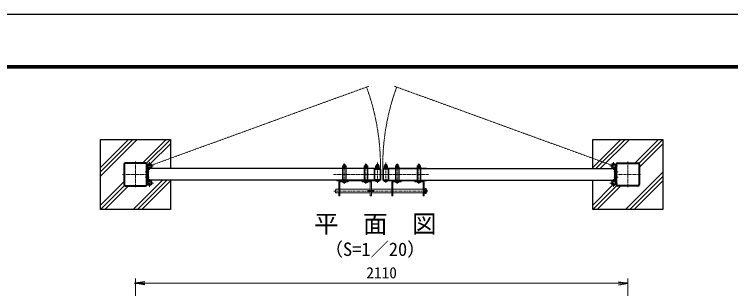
# Model space of a CAD drawing. Units: millimetres, scale not verified. Extents: x -4200 to 4200, y -2970 to 2970.
# Drawn here: x -462 to 2608, y 1793 to 2970 of the extents above; entities that cross this region are included whole.
import ezdxf
from ezdxf.enums import TextEntityAlignment as Align

# ---------------------------------------------------------------- set-up
doc = ezdxf.new("R2010")
doc.units = ezdxf.units.MM
doc.header["$LTSCALE"] = 10
doc.header["$PDMODE"] = 32
doc.header["$PDSIZE"] = 5
for name, pattern in [('USER1', [2, 1.25, -0.25, 0.25, -0.25]), ('USER3', [0.375, 0.25, -0.125]), ('USER4', [1.25, 0.625, -0.125, 0.125, -0.125, 0.125, -0.125])]:
    doc.linetypes.add(name, pattern=pattern)
for name, color, linetype, lineweight in [('0-0_D-TTL-TXT', 7, 'Continuous', 25), ('0-1_D-TTL', 7, 'Continuous', 25), ('0-2_D-STR1', 1, 'Continuous', 25), ('0-4_D-STR-DIM', 7, 'Continuous', 13), ('0-7_D-BMK', 2, 'USER1', 13), ('0-8_D-STR3', 3, 'Continuous', 13), ('0-9_D-STR4', 7, 'Continuous', 25), ('0-A_D-DCR-HCH', 7, 'Continuous', 13)]:
    doc.layers.add(name, color=color, linetype=linetype, lineweight=lineweight)
doc.layers.add('0-5_0', color=7, linetype='Continuous')
doc.layers.add('0-6_DEFPOINTS', color=7, linetype='Continuous')
doc.styles.add('ＭＳ ゴシック', font='')
doc.styles.get('ＭＳ ゴシック').set_extended_font_data('MS Gothic')

# ---------------------------------------------------------------- blocks, each defined once
blk = doc.blocks.new('_Open')
at = {"layer": '0-5_0'}
blk.add_line((-10, 1.667), (0, 0), dxfattribs=at)
blk.add_lwpolyline([(-10, -1.667), (0, 0), (-10, 0)], dxfattribs=at)

msp = doc.modelspace()

# ---------------------------------------------------------------- linework, layer by layer
at = {"layer": '0-1_D-TTL', "color": 2}
msp.add_lwpolyline([(-4200, 2970), (4200, 2970), (4200, -2970), (-4200, -2970)], close=True, dxfattribs=at)
at = {"layer": '0-1_D-TTL'}
for points in [[(-3930, 2750), (3930, 2750), (3930, -2750), (-3930, -2750)], [(-3927.5, 2747.5), (3927.5, 2747.5), (3927.5, -2747.5), (-3927.5, -2747.5)], [(-3925, 2745), (3925, 2745), (3925, -2745), (-3925, -2745)], [(-3922.5, 2742.5), (3922.5, 2742.5), (3922.5, -2742.5), (-3922.5, -2742.5)], [(-3920, 2740), (3920, 2740), (3920, -2740), (-3920, -2740)]]:
    msp.add_lwpolyline(points, close=True, dxfattribs=at)
at = {"layer": '0-2_D-STR1'}
for p, q in [((6.7, 2326.46), (6.7, 2239.26)), ((9.9, 2326.46), (9.9, 2239.26)), ((100.3, 2332.86), (13.1, 2332.86)), ((100.3, 2329.66), (13.1, 2329.66)), ((103.5, 2239.26), (103.5, 2326.46)), ((106.7, 2326.46), (106.7, 2246.16)), ((106.7, 2239.26), (106.7, 2326.46)), ((1080.7, 2307.86), (111.7, 2307.86)), ((111.7, 2307.86), (111.7, 2257.86)), ((1080.7, 2259.46), (1080.7, 2306.26)), ((1080.7, 2259.46), (1080.7, 2306.26)), ((1082.3, 2307.86), (1105.1, 2307.86)), ((1082.3, 2307.86), (1105.1, 2307.86)), ((1106.7, 2306.26), (1106.7, 2259.46)), ((1106.7, 2306.26), (1106.7, 2259.46)), ((1116.7, 2306.26), (1116.7, 2259.46)), ((1116.7, 2306.26), (1116.7, 2259.46)), ((1141.1, 2307.86), (1118.3, 2307.86)), ((1141.1, 2307.86), (1118.3, 2307.86)), ((1142.7, 2307.86), (2111.7, 2307.86)), ((1142.7, 2259.46), (1142.7, 2306.26)), ((1142.7, 2259.46), (1142.7, 2306.26)), ((2111.7, 2257.86), (2111.7, 2307.86)), ((2116.7, 2326.46), (2116.7, 2246.16)), ((2116.7, 2239.26), (2116.7, 2326.46)), ((2119.9, 2239.26), (2119.9, 2326.46)), ((2123.1, 2332.86), (2210.3, 2332.86)), ((2123.1, 2329.66), (2210.3, 2329.66)), ((2213.5, 2326.46), (2213.5, 2239.26)), ((2216.7, 2326.46), (2216.7, 2239.26)), ((1080.7, 2257.86), (111.7, 2257.86)), ((1105.1, 2257.86), (1082.3, 2257.86)), ((1105.1, 2257.86), (1082.3, 2257.86)), ((1118.3, 2257.86), (1141.1, 2257.86)), ((1118.3, 2257.86), (1141.1, 2257.86)), ((1142.7, 2257.86), (2111.7, 2257.86)), ((13.1, 2236.06), (100.3, 2236.06)), ((13.1, 2232.86), (100.3, 2232.86)), ((2210.3, 2236.06), (2123.1, 2236.06)), ((2210.3, 2232.86), (2123.1, 2232.86))]:
    msp.add_line(p, q, dxfattribs=at)
for points in [[(1105.1, 2259.46), (1082.3, 2259.46), (1082.3, 2306.26), (1105.1, 2306.26)], [(1105.1, 2259.46), (1082.3, 2259.46), (1082.3, 2306.26), (1105.1, 2306.26)], [(1118.3, 2259.46), (1141.1, 2259.46), (1141.1, 2306.26), (1118.3, 2306.26)], [(1118.3, 2259.46), (1141.1, 2259.46), (1141.1, 2306.26), (1118.3, 2306.26)]]:
    msp.add_lwpolyline(points, close=True, dxfattribs=at)
for centre, radius, start, end in [((13.1, 2326.46), 6.4, 90, 180), ((13.1, 2326.46), 3.2, 90, 180), ((100.3, 2326.46), 6.4, 0, 90), ((100.3, 2326.46), 3.2, 0, 90), ((1082.3, 2306.26), 1.6, 90, 180), ((1082.3, 2306.26), 1.6, 90, 180), ((1105.1, 2306.26), 1.6, 0, 90), ((1105.1, 2306.26), 1.6, 0, 90), ((1118.3, 2306.26), 1.6, 90, 180), ((1118.3, 2306.26), 1.6, 90, 180), ((1141.1, 2306.26), 1.6, 0, 90), ((1141.1, 2306.26), 1.6, 0, 90), ((2123.1, 2326.46), 6.4, 90, 180), ((2123.1, 2326.46), 3.2, 90, 180), ((2210.3, 2326.46), 6.4, 0, 90), ((2210.3, 2326.46), 3.2, 0, 90), ((1082.3, 2259.46), 1.6, 180, 270), ((1082.3, 2259.46), 1.6, 180, 270), ((1105.1, 2259.46), 1.6, 270, 0), ((1105.1, 2259.46), 1.6, 270, 0), ((1118.3, 2259.46), 1.6, 180, 270), ((1118.3, 2259.46), 1.6, 180, 270), ((1141.1, 2259.46), 1.6, 270, 0), ((1141.1, 2259.46), 1.6, 270, 0), ((13.1, 2239.26), 6.4, 180, 270), ((13.1, 2239.26), 3.2, 180, 270), ((100.3, 2239.26), 6.4, 270, 0), ((100.3, 2239.26), 3.2, 270, 0), ((2123.1, 2239.26), 6.4, 180, 270), ((2123.1, 2239.26), 3.2, 180, 270), ((2210.3, 2239.26), 6.4, 270, 0), ((2210.3, 2239.26), 3.2, 270, 0)]:
    msp.add_arc(centre, radius, start, end, dxfattribs=at)
at = {"layer": '0-4_D-STR-DIM'}
for p, q in [((56.7, 1317.42), (56.7, 1836.1)), ((2126.7, 1816.1), (96.7, 1816.1)), ((2166.7, 1317.42), (2166.7, 1836.1))]:
    msp.add_line(p, q, dxfattribs=at)
at = {"layer": '0-6_DEFPOINTS'}
msp.add_point((56.7, 1816.1), dxfattribs=at)
at = {"layer": '0-7_D-BMK', "linetype": 'USER4'}
for p, q in [((117.4, 2319.56), (1056.95, 2661.53)), ((2106, 2319.56), (1166.45, 2661.53))]:
    msp.add_line(p, q, dxfattribs=at)
at = {"layer": '0-7_D-BMK'}
for p, q in [((56.7, 2337.86), (56.7, 2227.86)), ((117.4, 2335.82), (117.4, 2303.3)), ((1093.72, 2246.55), (1093.72, 2334.63)), ((1129.72, 2246.55), (1129.72, 2334.63)), ((2106, 2335.82), (2106, 2303.3)), ((2166.7, 2337.86), (2166.7, 2227.86)), ((101.14, 2319.56), (133.67, 2319.56)), ((951.72, 2242.05), (951.72, 2330.13)), ((1044.72, 2242.05), (1044.72, 2330.13)), ((1044.72, 2242.05), (1044.72, 2330.13)), ((1093.72, 2313.16), (1093.72, 2304.86)), ((1129.72, 2313.16), (1129.72, 2304.86)), ((1178.72, 2242.05), (1178.72, 2330.13)), ((1271.71, 2242.05), (1271.71, 2330.13)), ((2122.27, 2319.56), (2089.74, 2319.56)), ((1.7, 2282.86), (116.2, 2282.86)), ((98.5, 2294.86), (116.2, 2294.86)), ((906.2, 2282.86), (1312.86, 2282.86)), ((2124.9, 2294.86), (2107.2, 2294.86)), ((2221.7, 2282.86), (2107.2, 2282.86)), ((2166.7, 2282.86), (2166.7, 2282.86)), ((98.5, 2270.86), (116.2, 2270.86)), ((101.14, 2246.16), (133.67, 2246.16)), ((117.4, 2229.9), (117.4, 2262.42)), ((951.72, 2258.56), (951.72, 2248.06)), ((1044.72, 2252.56), (1044.72, 2260.86)), ((1044.72, 2258.56), (1044.72, 2248.06)), ((1093.72, 2252.56), (1093.72, 2260.86)), ((1129.72, 2252.56), (1129.72, 2260.86)), ((1178.72, 2252.56), (1178.72, 2260.86)), ((1178.72, 2258.56), (1178.72, 2248.06)), ((1271.71, 2258.56), (1271.71, 2248.06)), ((2122.27, 2246.16), (2089.74, 2246.16)), ((2106, 2229.9), (2106, 2262.42)), ((2124.9, 2270.86), (2107.2, 2270.86)), ((906.47, 2211.56), (1303.97, 2211.56))]:
    msp.add_line(p, q, dxfattribs=at)
at = {"layer": '0-7_D-BMK', "linetype": 'USER4'}
for centre, start, end in [((117.4, 2319.56), 359.45568, 20), ((2106, 2319.56), 160, 180.54432)]:
    msp.add_arc(centre, 989.39, start, end, dxfattribs=at)
at = {"layer": '0-8_D-STR3'}
for p, q in [((111.2, 2319.56), (111.2, 2246.16)), ((111.2, 2310.84), (113.81, 2314.51)), ((919.22, 2310.16), (919.22, 2307.86)), ((1104.22, 2310.16), (919.22, 2310.16)), ((1104.22, 2307.86), (919.22, 2307.86)), ((959.97, 2310.16), (943.97, 2310.16)), ((959.67, 2313.76), (944.27, 2313.76)), ((944.27, 2313.76), (944.27, 2311.76)), ((944.27, 2311.76), (959.67, 2311.76)), ((944.47, 2313.76), (944.47, 2319.56)), ((959.47, 2313.76), (944.47, 2313.76)), ((957.75, 2320.26), (946.2, 2320.26)), ((948.4, 2326.06), (947.72, 2325.38)), ((947.72, 2320.26), (947.72, 2325.38)), ((948.22, 2313.76), (948.22, 2319.56)), ((948.4, 2320.26), (948.4, 2326.06)), ((948.4, 2326.06), (955.04, 2326.06)), ((951.47, 2313.76), (951.47, 2311.76)), ((961.47, 2310.16), (951.97, 2310.16)), ((952.47, 2313.76), (952.47, 2311.76)), ((955.04, 2320.26), (955.04, 2326.06)), ((955.72, 2320.26), (955.72, 2325.38)), ((955.72, 2313.76), (955.72, 2319.56)), ((959.47, 2313.76), (959.47, 2319.56)), ((959.67, 2311.76), (959.67, 2313.76)), ((959.67, 2257.86), (959.67, 2307.86)), ((959.97, 2311.76), (959.97, 2310.16)), ((1052.72, 2310.16), (1036.72, 2310.16)), ((1052.42, 2313.76), (1037.02, 2313.76)), ((1037.02, 2313.76), (1037.02, 2311.76)), ((1037.02, 2311.76), (1052.42, 2311.76)), ((1037.22, 2313.76), (1037.22, 2319.56)), ((1052.22, 2313.76), (1037.22, 2313.76)), ((1050.49, 2320.26), (1038.95, 2320.26)), ((1041.39, 2326.06), (1040.72, 2325.38)), ((1040.72, 2320.26), (1040.72, 2325.38)), ((1040.97, 2313.76), (1040.97, 2319.56)), ((1041.39, 2320.26), (1041.39, 2326.06)), ((1041.39, 2326.06), (1048.04, 2326.06)), ((1044.22, 2313.76), (1044.22, 2311.76)), ((1045.22, 2313.76), (1045.22, 2311.76)), ((1048.04, 2320.26), (1048.04, 2326.06)), ((1048.47, 2313.76), (1048.47, 2319.56)), ((1048.72, 2320.26), (1048.72, 2325.38)), ((1052.22, 2313.76), (1052.22, 2319.56)), ((1052.42, 2311.76), (1052.42, 2313.76)), ((1052.72, 2311.76), (1052.72, 2310.16)), ((1101.72, 2310.16), (1085.72, 2310.16)), ((1101.42, 2313.76), (1086.02, 2313.76)), ((1086.02, 2313.76), (1086.02, 2311.76)), ((1086.02, 2311.76), (1101.42, 2311.76)), ((1086.22, 2313.76), (1086.22, 2319.56)), ((1101.22, 2313.76), (1086.22, 2313.76)), ((1099.49, 2320.26), (1087.95, 2320.26)), ((1090.39, 2325.56), (1089.72, 2324.88)), ((1089.72, 2320.26), (1089.72, 2324.88)), ((1089.97, 2313.76), (1089.97, 2319.56)), ((1090.39, 2320.26), (1090.39, 2325.56)), ((1090.39, 2325.56), (1097.04, 2325.56)), ((1093.22, 2313.76), (1093.22, 2311.76)), ((1094.22, 2313.76), (1094.22, 2311.76)), ((1097.04, 2320.26), (1097.04, 2325.56)), ((1097.47, 2313.76), (1097.47, 2319.56)), ((1097.72, 2320.26), (1097.72, 2324.88)), ((1101.22, 2313.76), (1101.22, 2319.56)), ((1101.42, 2311.76), (1101.42, 2313.76)), ((1101.72, 2311.76), (1101.72, 2310.16)), ((1104.22, 2310.16), (1104.22, 2307.86)), ((1119.22, 2310.16), (1119.22, 2307.86)), ((1119.22, 2310.16), (1304.22, 2310.16)), ((1119.22, 2307.86), (1304.22, 2307.86)), ((1121.72, 2311.76), (1121.72, 2310.16)), ((1121.72, 2310.16), (1137.72, 2310.16)), ((1122.02, 2313.76), (1137.42, 2313.76)), ((1122.02, 2311.76), (1122.02, 2313.76)), ((1137.42, 2311.76), (1122.02, 2311.76)), ((1122.22, 2313.76), (1122.22, 2319.56)), ((1122.22, 2313.76), (1137.22, 2313.76)), ((1123.94, 2320.26), (1135.48, 2320.26)), ((1125.72, 2320.26), (1125.72, 2324.88)), ((1125.97, 2313.76), (1125.97, 2319.56)), ((1126.39, 2320.26), (1126.39, 2325.56)), ((1133.04, 2325.56), (1126.39, 2325.56)), ((1129.22, 2313.76), (1129.22, 2311.76)), ((1130.22, 2313.76), (1130.22, 2311.76)), ((1133.04, 2320.26), (1133.04, 2325.56)), ((1133.04, 2325.56), (1133.72, 2324.88)), ((1133.47, 2313.76), (1133.47, 2319.56)), ((1133.72, 2320.26), (1133.72, 2324.88)), ((1137.22, 2313.76), (1137.22, 2319.56)), ((1137.42, 2313.76), (1137.42, 2311.76)), ((1170.72, 2311.76), (1170.72, 2310.16)), ((1170.72, 2310.16), (1186.72, 2310.16)), ((1170.72, 2310.16), (1186.72, 2310.16)), ((1171.02, 2313.76), (1186.42, 2313.76)), ((1171.02, 2311.76), (1171.02, 2313.76)), ((1186.42, 2311.76), (1171.02, 2311.76)), ((1171.22, 2313.76), (1171.22, 2319.56)), ((1171.22, 2313.76), (1186.22, 2313.76)), ((1172.94, 2320.26), (1184.48, 2320.26)), ((1174.72, 2320.26), (1174.72, 2325.38)), ((1174.97, 2313.76), (1174.97, 2319.56)), ((1175.39, 2320.26), (1175.39, 2326.06)), ((1182.04, 2326.06), (1175.39, 2326.06)), ((1178.22, 2313.76), (1178.22, 2311.76)), ((1179.22, 2313.76), (1179.22, 2311.76)), ((1182.04, 2320.26), (1182.04, 2326.06)), ((1182.04, 2326.06), (1182.72, 2325.38)), ((1182.47, 2313.76), (1182.47, 2319.56)), ((1182.72, 2320.26), (1182.72, 2325.38)), ((1186.22, 2313.76), (1186.22, 2319.56)), ((1186.42, 2313.76), (1186.42, 2311.76)), ((1261.96, 2310.16), (1271.46, 2310.16)), ((1263.46, 2311.76), (1263.46, 2310.16)), ((1263.46, 2310.16), (1279.46, 2310.16)), ((1263.76, 2313.76), (1279.16, 2313.76)), ((1263.76, 2311.76), (1263.76, 2313.76)), ((1279.16, 2311.76), (1263.76, 2311.76)), ((1263.96, 2313.76), (1263.96, 2319.56)), ((1263.96, 2313.76), (1278.96, 2313.76)), ((1265.68, 2320.26), (1277.23, 2320.26)), ((1267.71, 2320.26), (1267.71, 2325.38)), ((1267.71, 2313.76), (1267.71, 2319.56)), ((1268.39, 2320.26), (1268.39, 2326.06)), ((1275.04, 2326.06), (1268.39, 2326.06)), ((1270.96, 2313.76), (1270.96, 2311.76)), ((1271.96, 2313.76), (1271.96, 2311.76)), ((1275.04, 2320.26), (1275.04, 2326.06)), ((1275.04, 2326.06), (1275.71, 2325.38)), ((1275.21, 2313.76), (1275.21, 2319.56)), ((1275.71, 2320.26), (1275.71, 2325.38)), ((1278.96, 2313.76), (1278.96, 2319.56)), ((1279.16, 2313.76), (1279.16, 2311.76)), ((1304.22, 2310.16), (1304.22, 2307.86)), ((2112.2, 2310.84), (2109.59, 2314.51)), ((2112.2, 2319.56), (2112.2, 2246.16)), ((106.7, 2299.86), (111.2, 2299.86)), ((106.7, 2289.86), (111.2, 2289.86)), ((106.7, 2279.11), (111.2, 2279.11)), ((106.7, 2275.86), (111.2, 2275.86)), ((2116.7, 2299.86), (2112.2, 2299.86)), ((2116.7, 2289.86), (2112.2, 2289.86)), ((2116.7, 2279.11), (2112.2, 2279.11)), ((2116.7, 2275.86), (2112.2, 2275.86)), ((106.7, 2265.86), (111.2, 2265.86)), ((111.2, 2254.88), (113.81, 2251.21)), ((919.22, 2255.56), (919.22, 2257.86)), ((1104.22, 2257.86), (919.22, 2257.86)), ((1104.22, 2255.56), (919.22, 2255.56)), ((933.22, 2249.56), (933.22, 2190.56)), ((934.72, 2255.56), (968.72, 2255.56)), ((934.72, 2251.06), (968.72, 2251.06)), ((960.72, 2251.06), (942.72, 2251.06)), ((959.72, 2251.06), (943.72, 2251.06)), ((961.47, 2255.56), (951.97, 2255.56)), ((968.72, 2251.06), (968.72, 2255.56)), ((1061.72, 2255.56), (1027.72, 2255.56)), ((1027.72, 2251.06), (1027.72, 2255.56)), ((1061.72, 2251.06), (1027.72, 2251.06)), ((1053.72, 2251.06), (1035.72, 2251.06)), ((1052.72, 2251.06), (1036.72, 2251.06)), ((1063.22, 2249.56), (1063.22, 2190.56)), ((1102.72, 2255.56), (1084.72, 2255.56)), ((1104.22, 2255.56), (1104.22, 2257.86)), ((1119.22, 2255.56), (1119.22, 2257.86)), ((1119.22, 2257.86), (1304.22, 2257.86)), ((1119.22, 2255.56), (1304.22, 2255.56)), ((1120.72, 2255.56), (1138.72, 2255.56)), ((1160.22, 2249.56), (1160.22, 2190.56)), ((1161.72, 2255.56), (1195.72, 2255.56)), ((1161.72, 2251.06), (1195.72, 2251.06)), ((1169.72, 2251.06), (1187.72, 2251.06)), ((1170.72, 2251.06), (1186.72, 2251.06)), ((1195.72, 2251.06), (1195.72, 2255.56)), ((1288.71, 2255.56), (1254.71, 2255.56)), ((1254.71, 2251.06), (1254.71, 2255.56)), ((1288.71, 2251.06), (1254.71, 2251.06)), ((1261.96, 2255.56), (1271.46, 2255.56)), ((1262.71, 2251.06), (1280.71, 2251.06)), ((1263.71, 2251.06), (1279.71, 2251.06)), ((1290.21, 2249.56), (1290.21, 2190.56)), ((1304.22, 2255.56), (1304.22, 2257.86)), ((2112.2, 2254.88), (2109.59, 2251.21)), ((2116.7, 2265.86), (2112.2, 2265.86)), ((915.47, 2219.56), (928.72, 2219.56)), ((915.47, 2219.56), (915.47, 2203.56)), ((933.22, 2219.56), (1063.22, 2219.56)), ((1067.72, 2219.56), (1155.72, 2219.56)), ((1160.22, 2219.56), (1290.21, 2219.56)), ((1294.71, 2219.56), (1298.47, 2219.56)), ((1298.47, 2222.56), (1298.47, 2200.56)), ((1298.47, 2219.56), (1298.47, 2203.56)), ((1298.47, 2217.56), (1298.47, 2205.56)), ((1302.97, 2206.31), (1302.97, 2216.81)), ((1303.87, 2216.81), (1302.97, 2216.81)), ((1306.87, 2209.31), (1306.87, 2213.81)), ((1063.22, 2203.56), (933.22, 2203.56)), ((1155.72, 2203.56), (1067.72, 2203.56)), ((1290.21, 2203.56), (1160.22, 2203.56)), ((1298.47, 2203.56), (1294.71, 2203.56)), ((1303.87, 2206.31), (1302.97, 2206.31))]:
    msp.add_line(p, q, dxfattribs=at)
at = {"layer": '0-8_D-STR3', "linetype": 'USER3'}
for p, q in [((945.37, 2307.86), (945.37, 2257.86)), ((958.07, 2257.86), (958.07, 2307.86)), ((1038.37, 2307.86), (1038.37, 2257.86)), ((1051.07, 2257.86), (1051.07, 2307.86)), ((1172.37, 2307.86), (1172.37, 2257.86)), ((1185.07, 2257.86), (1185.07, 2307.86)), ((1265.36, 2307.86), (1265.36, 2257.86)), ((1278.06, 2257.86), (1278.06, 2307.86))]:
    msp.add_line(p, q, dxfattribs=at)
at = {"layer": '0-8_D-STR3'}
for points in [[(959.67, 2307.86), (943.77, 2307.86), (943.77, 2257.86)], [(959.97, 2311.76), (943.97, 2311.76), (943.97, 2310.16)], [(947.72, 2325.38), (955.72, 2325.38), (955.04, 2326.06)], [(1052.72, 2311.76), (1036.72, 2311.76), (1036.72, 2310.16)], [(1036.77, 2257.86), (1052.67, 2257.86), (1052.67, 2307.86)], [(1052.67, 2307.86), (1036.77, 2307.86), (1036.77, 2257.86)], [(1040.72, 2325.38), (1048.72, 2325.38), (1048.04, 2326.06)], [(1101.72, 2311.76), (1085.72, 2311.76), (1085.72, 2310.16)], [(1089.72, 2324.88), (1097.72, 2324.88), (1097.04, 2325.56)], [(1121.72, 2311.76), (1137.72, 2311.76), (1137.72, 2310.16)], [(1133.72, 2324.88), (1125.72, 2324.88), (1126.39, 2325.56)], [(1170.72, 2311.76), (1186.72, 2311.76), (1186.72, 2310.16)], [(1170.77, 2257.86), (1186.67, 2257.86), (1186.67, 2307.86)], [(1186.67, 2307.86), (1170.77, 2307.86), (1170.77, 2257.86)], [(1182.72, 2325.38), (1174.72, 2325.38), (1175.39, 2326.06)], [(1263.46, 2311.76), (1279.46, 2311.76), (1279.46, 2310.16)], [(1263.76, 2257.86), (1279.66, 2257.86), (1279.66, 2307.86)], [(1279.66, 2307.86), (1263.76, 2307.86), (1263.76, 2257.86)], [(1275.71, 2325.38), (1267.71, 2325.38), (1268.39, 2326.06)], [(928.72, 2249.56), (928.72, 2190.56), (933.22, 2190.56)], [(1067.72, 2249.56), (1067.72, 2190.56), (1063.22, 2190.56)], [(1155.72, 2249.56), (1155.72, 2190.56), (1160.22, 2190.56)], [(1294.71, 2249.56), (1294.71, 2190.56), (1290.21, 2190.56)], [(928.72, 2203.56), (915.47, 2203.56), (913.47, 2205.56), (913.47, 2217.56), (915.47, 2219.56)], [(1298.47, 2200.56), (1302.97, 2200.56), (1302.97, 2222.56), (1298.47, 2222.56)]]:
    msp.add_lwpolyline(points, dxfattribs=at)
msp.add_lwpolyline([(1052.97, 2209.56), (1077.97, 2209.56), (1077.97, 2213.56), (1052.97, 2213.56)], close=True, dxfattribs=at)
for centre, radius, start, end in [((117.4, 2319.56), 10.7, 234.58889, 180), ((117.4, 2319.56), 6.2, 234.58889, 180), ((946.34, 2317.41), 2.85, 48.86505, 131.13495), ((951.97, 2309.87), 10.39, 68.85295, 111.14705), ((957.59, 2317.42), 2.85, 48.83491, 131.16509), ((1039.09, 2317.41), 2.85, 48.86505, 131.13495), ((1044.72, 2309.87), 10.39, 68.85295, 111.14705), ((1050.34, 2317.42), 2.85, 48.83491, 131.16509), ((1088.09, 2317.41), 2.85, 48.86505, 131.13495), ((1093.72, 2309.87), 10.39, 68.85295, 111.14705), ((1099.34, 2317.42), 2.85, 48.83491, 131.16509), ((1124.09, 2317.42), 2.85, 48.83491, 131.16509), ((1129.72, 2309.87), 10.39, 68.85295, 111.14705), ((1135.34, 2317.41), 2.85, 48.86505, 131.13495), ((1173.09, 2317.42), 2.85, 48.83491, 131.16509), ((1178.72, 2309.87), 10.39, 68.85295, 111.14705), ((1184.34, 2317.41), 2.85, 48.86505, 131.13495), ((1265.84, 2317.42), 2.85, 48.83491, 131.16509), ((1271.46, 2309.87), 10.39, 68.85295, 111.14705), ((1277.09, 2317.41), 2.85, 48.86505, 131.13495), ((2106, 2319.56), 10.7, 0, 305.41111), ((2106, 2319.56), 6.2, 0, 305.41111), ((117.4, 2246.16), 10.7, 180, 125.41111), ((117.4, 2246.16), 6.2, 180, 125.41111), ((934.72, 2249.56), 6, 90, 180), ((934.72, 2249.56), 1.5, 90, 180), ((951.72, 2259.19), 12.12, 222.07502, 317.92498), ((1044.72, 2259.19), 12.12, 222.07502, 317.92498), ((1061.72, 2249.56), 6, 0, 90), ((1061.72, 2249.56), 1.5, 0, 90), ((1093.72, 2263.69), 12.12, 222.07502, 317.92498), ((1129.72, 2263.69), 12.12, 222.07502, 317.92498), ((1161.72, 2249.56), 6, 90, 180), ((1161.72, 2249.56), 1.5, 90, 180), ((1178.72, 2259.19), 12.12, 222.07502, 317.92498), ((1271.71, 2259.19), 12.12, 222.07502, 317.92498), ((1288.71, 2249.56), 6, 0, 90), ((1288.71, 2249.56), 1.5, 0, 90), ((2106, 2246.16), 10.7, 54.58889, 0), ((2106, 2246.16), 6.2, 54.58889, 0), ((1303.87, 2213.81), 3, 0, 90), ((1303.87, 2209.31), 3, 270, 0)]:
    msp.add_arc(centre, radius, start, end, dxfattribs=at)
at = {"layer": '0-9_D-STR4'}
for p, q in [((-93.3, 2132.86), (-93.3, 2432.86)), ((2016.7, 2307.86), (2016.7, 2432.86)), ((206.7, 2257.86), (206.7, 2132.86)), ((2016.7, 2132.86), (2016.7, 2257.86)), ((206.7, 2132.86), (-93.3, 2132.86)), ((2316.7, 2132.86), (2016.7, 2132.86))]:
    msp.add_line(p, q, dxfattribs=at)
for points in [[(-93.3, 2432.86), (206.7, 2432.86), (206.7, 2307.86)], [(2016.7, 2432.86), (2316.7, 2432.86), (2316.7, 2132.86)]]:
    msp.add_lwpolyline(points, dxfattribs=at)
at = {"layer": '0-A_D-DCR-HCH'}
for p, q in [((-93.3, 2275.84), (63.72, 2432.86)), ((-93.3, 2312.61), (26.95, 2432.86)), ((-93.3, 2294.23), (45.34, 2432.86)), ((88.32, 2332.86), (188.32, 2432.86)), ((104.83, 2330.99), (206.7, 2432.86)), ((2016.7, 2312.61), (2136.95, 2432.86)), ((2030.34, 2307.86), (2155.34, 2432.86)), ((2048.72, 2307.86), (2173.72, 2432.86)), ((2198.32, 2332.86), (2298.32, 2432.86)), ((2214.83, 2330.99), (2316.7, 2432.86)), ((121.62, 2329.39), (206.7, 2414.48)), ((2216.7, 2314.48), (2316.7, 2414.48)), ((2157.37, 2132.86), (2316.7, 2292.2)), ((2175.75, 2132.86), (2316.7, 2273.81)), ((-93.3, 2151.25), (6.7, 2251.25)), ((47.37, 2132.86), (172.37, 2257.86)), ((65.75, 2132.86), (190.75, 2257.86)), ((84.14, 2132.86), (206.7, 2255.43)), ((2194.14, 2132.86), (2316.7, 2255.43)), ((-93.3, 2132.86), (8.58, 2234.74)), ((-74.91, 2132.86), (25.09, 2232.86)), ((2016.7, 2151.25), (2101.78, 2236.33)), ((2016.7, 2132.86), (2118.58, 2234.74)), ((2035.09, 2132.86), (2135.09, 2232.86))]:
    msp.add_line(p, q, dxfattribs=at)

# ---------------------------------------------------------------- block references
at = {"layer": '0-4_D-STR-DIM', "xscale": 4, "yscale": 4, "rotation": 180}
msp.add_blockref('_Open', (56.7, 1816.1), dxfattribs=at)
at = {"layer": '0-4_D-STR-DIM', "xscale": 4, "yscale": 4}
msp.add_blockref('_Open', (2166.7, 1816.1), dxfattribs=at)

# ---------------------------------------------------------------- texts
at = {"layer": '0-0_D-TTL-TXT', "style": 'ＭＳ ゴシック'}
for s, height, p in [('平\u3000面\u3000図', 76.98, (822.13, 2009.13)), ('（S=1／20）', 57.7, (867.61, 1915.93))]:
    msp.add_text(s, height=height, dxfattribs=at).set_placement(p, align=Align.BOTTOM_LEFT)
at = {"layer": '0-4_D-STR-DIM', "style": 'ＭＳ ゴシック'}
msp.add_text('2110', height=48.09, dxfattribs=at).set_placement((1046.45, 1822.85), align=Align.BOTTOM_LEFT)

doc.saveas('drawing.dxf')
